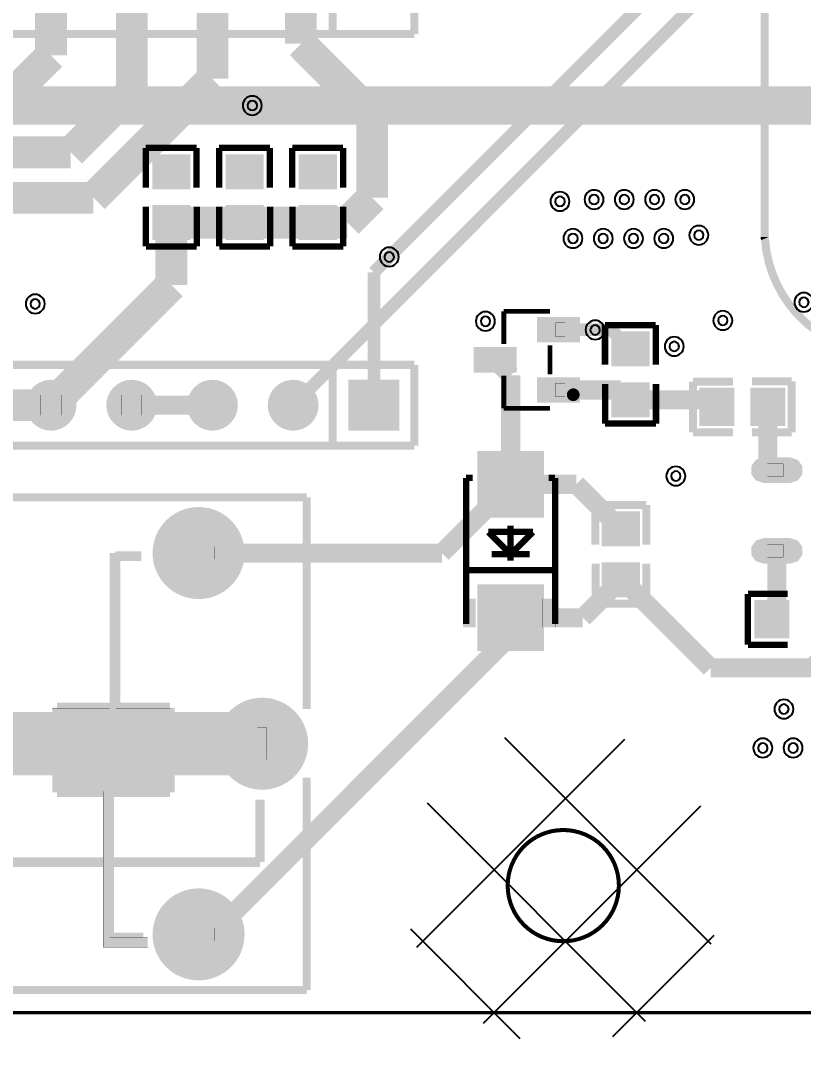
# Model space of a CAD drawing. Header units: millimetres. Extents: x 0 to 135, y -1 to 106.
# Drawn here: x 21.02 to 45.66, y -1 to 31.23 of the extents above; entities that cross this region are included whole.
import ezdxf

# ---------------------------------------------------------------- set-up
doc = ezdxf.new("R2010")
doc.units = ezdxf.units.MM
doc.header["$MEASUREMENT"] = 0
for name, color, linetype, true_color in [('Board-Outline-Layer', 7, 'Continuous', 0xff00ff), ('Bottom-Layer', 7, 'Continuous', 0x0000ff), ('Bottom-Paste-Mask-Layer', 7, 'Continuous', 0x800000), ('Bottom-Solder-Mask-Layer', 7, 'Continuous', 0xaa00ff), ('Document-Layer', 7, 'Continuous', 0x6464ff), ('Hole-Layer', 7, 'Continuous', 0x222222), ('Multi-Layer', 7, 'Continuous', 0xc0c0c0), ('Pin-Soldering-Layer', 7, 'Continuous', 0xcc9999), ('Top-Layer', 7, 'Continuous', 0xff0000), ('Top-Paste-Mask-Layer', 7, 'Continuous', 0x808080), ('Top-Silkscreen-Layer', 7, 'Continuous', 0xffcc00), ('Top-Solder-Mask-Layer', 7, 'Continuous', 0x800080)]:
    doc.layers.add(name, color=color, linetype=linetype, true_color=true_color)

msp = doc.modelspace()

# ---------------------------------------------------------------- hatches: boundary and pattern name
at = {"layer": 'Bottom-Layer'}
for points in [[(21.22858775717549, 19.118214376428682, 1), (22.72858775717549, 19.118214376428682, 1)], [(23.76859283718568, 19.118214376428682, 1), (25.26859283718568, 19.118214376428682, 1)], [(26.30859791719581, 19.118214376428682, 1), (27.80859791719581, 19.118214376428682, 1)], [(28.848602997206, 19.118214376428682, 1), (30.348602997206, 19.118214376428682, 1)], [(32.88860807721619, 19.868214376428625), (32.88860807721619, 18.368214376428682), (31.388608077216247, 18.368214376428682), (31.388608077216247, 19.868214376428625)], [(25.225394970789964, 14.466126492252954, 1), (28.019400558801138, 14.466126492252954, 1)], [(27.225394970789964, 8.466126492252954, 1), (30.019400558801138, 8.466126492252954, 1)], [(25.225394970789964, 2.466126492252954, 1), (28.019400558801138, 2.466126492252954, 1)]]:
    msp.add_hatch(color=256, dxfattribs=at).paths.add_polyline_path(points)
at = {"layer": 'Bottom-Paste-Mask-Layer'}
for points in [[(21.22858775717549, 19.118214376428682, 1), (22.72858775717549, 19.118214376428682, 1)], [(23.76859283718568, 19.118214376428682, 1), (25.26859283718568, 19.118214376428682, 1)], [(26.30859791719581, 19.118214376428682, 1), (27.80859791719581, 19.118214376428682, 1)], [(28.848602997206, 19.118214376428682, 1), (30.348602997206, 19.118214376428682, 1)], [(32.88860807721619, 19.868214376428625), (32.88860807721619, 18.368214376428682), (31.388608077216247, 18.368214376428682), (31.388608077216247, 19.868214376428625)], [(25.225394970789964, 14.466126492252954, 1), (28.019400558801138, 14.466126492252954, 1)], [(27.225394970789964, 8.466126492252954, 1), (30.019400558801138, 8.466126492252954, 1)], [(25.225394970789964, 2.466126492252954, 1), (28.019400558801138, 2.466126492252954, 1)]]:
    msp.add_hatch(color=256, dxfattribs=at).paths.add_polyline_path(points)
at = {"layer": 'Bottom-Solder-Mask-Layer'}
for points in [[(21.177586995173964, 19.118214376428682, 1), (22.779588519177015, 19.118214376428682, 1)], [(23.717592075184154, 19.118214376428682, 1), (25.319593599187204, 19.118214376428682, 1)], [(26.257597155194286, 19.118214376428682, 1), (27.859598679197337, 19.118214376428682, 1)], [(28.797602235204476, 19.118214376428682, 1), (30.399603759207526, 19.118214376428682, 1)], [(32.939608839217726, 19.91921513843016), (32.939608839217726, 18.317213614427146), (31.33760731521471, 18.317213614427146), (31.33760731521471, 19.91921513843016)], [(25.17459486918976, 14.466126492252954, 1), (28.07020066040134, 14.466126492252954, 1)], [(27.17459486918976, 8.466126492252954, 1), (30.07020066040134, 8.466126492252954, 1)], [(25.17459486918976, 2.466126492252954, 1), (28.07020066040134, 2.466126492252954, 1)]]:
    msp.add_hatch(color=256, dxfattribs=at).paths.add_polyline_path(points)
at = {"layer": 'Document-Layer'}
msp.add_hatch(color=256, dxfattribs=at).paths.add_polyline_path([(25.02227076454153, 2.365593091186156), (23.8222707645416, 2.365593091186156), (23.8222707645416, 6.965593091186179), (25.722270764541577, 6.965593091186179), (25.722270764541577, 9.56561849123699), (24.02227076454153, 9.56561849123699), (24.02227076454153, 14.265618491236921), (24.822270764541543, 14.265618491236921), (24.822270764541543, 14.46561849123691), (23.8222707645416, 14.46561849123691), (23.8222707645416, 9.56561849123699), (22.02227076454153, 9.56561849123699), (22.02227076454153, 7.0655930911862015), (22.122270764541554, 6.965593091186179), (23.622270764541554, 6.965593091186179), (23.622270764541554, 2.0655930911861446), (25.02227076454153, 2.0655930911861446)])
at = {"layer": 'Hole-Layer'}
for points in [[(21.47858775717549, 19.118214376428682, 1), (22.47858775717549, 19.118214376428682, 1)], [(24.01859283718568, 19.118214376428682, 1), (25.01859283718568, 19.118214376428682, 1)], [(26.55859791719581, 19.118214376428682, 1), (27.55859791719581, 19.118214376428682, 1)], [(29.098602997206, 19.118214376428682, 1), (30.098602997206, 19.118214376428682, 1)], [(31.638608077216134, 19.118214376428682, 1), (32.63860807721613, 19.118214376428682, 1)], [(25.86044704089408, 14.466126492252954, 1), (27.384450088900174, 14.466126492252954, 1)], [(27.860421640843292, 8.466126492252954, 1), (29.384424688849386, 8.466126492252954, 1)], [(25.86044704089408, 2.466126492252954, 1), (27.384450088900174, 2.466126492252954, 1)]]:
    msp.add_hatch(color=256, dxfattribs=at).paths.add_polyline_path(points)
at = {"layer": 'Multi-Layer'}
for points in [[(21.22858775717549, 19.118214376428682, 1), (22.72858775717549, 19.118214376428682, 1)], [(21.22858775717549, 19.118214376428682, 1), (22.72858775717549, 19.118214376428682, 1)], [(21.22858775717549, 19.118214376428682, 1), (22.72858775717549, 19.118214376428682, 1)], [(23.76859283718568, 19.118214376428682, 1), (25.26859283718568, 19.118214376428682, 1)], [(23.76859283718568, 19.118214376428682, 1), (25.26859283718568, 19.118214376428682, 1)], [(23.76859283718568, 19.118214376428682, 1), (25.26859283718568, 19.118214376428682, 1)], [(26.30859791719581, 19.118214376428682, 1), (27.80859791719581, 19.118214376428682, 1)], [(26.30859791719581, 19.118214376428682, 1), (27.80859791719581, 19.118214376428682, 1)], [(26.30859791719581, 19.118214376428682, 1), (27.80859791719581, 19.118214376428682, 1)], [(28.848602997206, 19.118214376428682, 1), (30.348602997206, 19.118214376428682, 1)], [(28.848602997206, 19.118214376428682, 1), (30.348602997206, 19.118214376428682, 1)], [(28.848602997206, 19.118214376428682, 1), (30.348602997206, 19.118214376428682, 1)], [(32.88860807721619, 19.868214376428625), (32.88860807721619, 18.368214376428682), (31.388608077216247, 18.368214376428682), (31.388608077216247, 19.868214376428625)], [(32.88860807721619, 19.868214376428625), (32.88860807721619, 18.368214376428682), (31.388608077216247, 18.368214376428682), (31.388608077216247, 19.868214376428625)], [(32.88860807721619, 19.868214376428625), (32.88860807721619, 18.368214376428682), (31.388608077216247, 18.368214376428682), (31.388608077216247, 19.868214376428625)], [(25.225394970789964, 14.466126492252954, 1), (28.019400558801138, 14.466126492252954, 1)], [(25.225394970789964, 14.466126492252954, 1), (28.019400558801138, 14.466126492252954, 1)], [(25.225394970789964, 14.466126492252954, 1), (28.019400558801138, 14.466126492252954, 1)], [(27.225394970789964, 8.466126492252954, 1), (30.019400558801138, 8.466126492252954, 1)], [(27.225394970789964, 8.466126492252954, 1), (30.019400558801138, 8.466126492252954, 1)], [(27.225394970789964, 8.466126492252954, 1), (30.019400558801138, 8.466126492252954, 1)], [(25.225394970789964, 2.466126492252954, 1), (28.019400558801138, 2.466126492252954, 1)], [(25.225394970789964, 2.466126492252954, 1), (28.019400558801138, 2.466126492252954, 1)], [(25.225394970789964, 2.466126492252954, 1), (28.019400558801138, 2.466126492252954, 1)]]:
    msp.add_hatch(color=256, dxfattribs=at).paths.add_polyline_path(points)
h = msp.add_hatch(dxfattribs=at)
h.set_pattern_fill('ANSI37', color=256, style=0)
h.set_pattern_definition([(45, (0, 0), (-2.245064030267287, 2.245064030267288), []), (135, (0, 0), (-2.245064030267287, -2.245064030267288), [])])
h.paths.add_polyline_path([(33.100066040132006, 4.00000762001514, 1), (43.100086360172654, 4.00000762001514, 1)])
at = {"layer": 'Pin-Soldering-Layer'}
for points in [[(37.85358140716278, 21.282352044703998), (37.85358140716278, 21.71237490474971), (38.15358140716279, 21.71237490474971), (38.15358140716279, 21.282352044703998)], [(35.753581407162756, 20.33239014478022), (35.753581407162756, 20.762413004825987), (36.05358140716277, 20.762413004825987), (36.05358140716277, 20.33239014478022)], [(37.85358140716278, 19.3824282448565), (37.85358140716278, 19.81245110490221), (38.15358140716279, 19.81245110490221), (38.15358140716279, 19.3824282448565)], [(22.2985775971552, 18.798224536449027), (21.658597917195834, 18.798224536449027), (21.658597917195834, 19.438204216408394), (22.2985775971552, 19.438204216408394)], [(24.83858267716539, 18.798224536449027), (24.198602997205967, 18.798224536449027), (24.198602997205967, 19.438204216408394), (24.83858267716539, 19.438204216408394)], [(27.378587757175524, 18.798224536449027), (26.738608077216156, 18.798224536449027), (26.738608077216156, 19.438204216408394), (27.378587757175524, 19.438204216408394)], [(29.918592837185713, 18.798224536449027), (29.27861315722629, 18.798224536449027), (29.27861315722629, 19.438204216408394), (29.918592837185713, 19.438204216408394)], [(32.458597917195846, 18.798224536449027), (31.81861823723648, 18.798224536449027), (31.81861823723648, 19.438204216408394), (32.458597917195846, 19.438204216408394)], [(44.52074676149351, 17.274333248666437), (45.02074676149357, 17.274333248666437), (45.02074676149357, 16.87433324866646), (44.52074676149351, 16.87433324866646)], [(26.12239776479555, 14.666126492252943), (27.12239776479555, 14.666126492252943), (27.12239776479555, 14.266126492252965), (26.12239776479555, 14.266126492252965)], [(44.52074676149351, 14.734328168656305), (45.02074676149357, 14.734328168656305), (45.02077216154436, 14.334328168656327), (44.52074676149351, 14.334328168656327)], [(28.47238506477015, 7.966126492252954), (28.47238506477015, 8.966126492252954), (28.77241046482095, 8.966126492252954), (28.77241046482095, 7.966126492252954)], [(26.12239776479555, 2.6661264922529995), (27.12239776479555, 2.6661264922529995), (27.12239776479555, 2.2661264922529654), (26.12239776479555, 2.2661264922529654)]]:
    msp.add_hatch(color=256, dxfattribs=at).paths.add_polyline_path(points)
at = {"layer": 'Top-Layer'}
for points in [[(25.21550673101342, 26.962755905511642), (26.315532131064288, 26.962755905511642), (26.315532131064288, 25.962755905511642), (25.21550673101342, 25.962755905511642)], [(27.52066294132584, 26.9627559055117), (28.620688341376706, 26.9627559055117), (28.620688341376706, 25.9627559055117), (27.52066294132584, 25.9627559055117)], [(29.825819151638257, 26.962755905511756), (30.925844551689067, 26.962755905511756), (30.925844551689067, 25.962755905511756), (29.825819151638257, 25.962755905511756)], [(25.21550673101342, 25.362959105918094), (26.315532131064288, 25.362959105918094), (26.315532131064288, 24.36295910591815), (25.21550673101342, 24.36295910591815)], [(27.52066294132584, 25.362959105918037), (28.620688341376706, 25.362959105918037), (28.620688341376706, 24.362959105918094), (27.52066294132584, 24.362959105918094)], [(29.825819151638257, 25.362959105918094), (30.925844551689067, 25.362959105918094), (30.925844551689067, 24.36295910591815), (29.825819151638257, 24.36295910591815)], [(37.32857505715009, 21.147363474726887), (37.32857505715009, 21.847363474726933), (38.578587757175455, 21.847363474726933), (38.578587757175455, 21.147363474726887)], [(39.66761747523498, 21.388242316484536), (40.767642875285844, 21.388242316484536), (40.767642875285844, 20.388242316484593), (39.66761747523498, 20.388242316484593)], [(35.32857505715009, 20.19740157480311), (35.32857505715009, 20.897401574803098), (36.57858775717551, 20.897401574803098), (36.57858775717551, 20.19740157480311)], [(21.22858775717549, 19.118214376428682, 1), (22.72858775717549, 19.118214376428682, 1)], [(23.76859283718568, 19.118214376428682, 1), (25.26859283718568, 19.118214376428682, 1)], [(26.30859791719581, 19.118214376428682, 1), (27.80859791719581, 19.118214376428682, 1)], [(28.848602997206, 19.118214376428682, 1), (30.348602997206, 19.118214376428682, 1)], [(32.88860807721619, 19.868214376428625), (32.88860807721619, 18.368214376428682), (31.388608077216247, 18.368214376428682), (31.388608077216247, 19.868214376428625)], [(37.32857505715009, 19.247439674879274), (37.32857505715009, 19.94743967487932), (38.578587757175455, 19.94743967487932), (38.578587757175455, 19.247439674879274)], [(39.66761747523498, 19.78844551689093), (40.767642875285844, 19.78844551689093), (40.767642875285844, 18.78844551689093), (39.66761747523498, 18.78844551689093)], [(42.43683515367036, 18.517200914401712), (42.43683515367036, 19.61722631445258), (43.43683515367036, 19.61722631445258), (43.43683515367036, 18.517200914401712)], [(44.036631953263964, 18.517200914401712), (44.036631953263964, 19.61722631445258), (45.03663195326391, 19.61722631445258), (45.03663195326391, 18.517200914401712)], [(35.44357124714247, 15.629314198628379), (35.44357124714247, 17.629319278638604), (37.4435763271527, 17.629319278638604), (37.4435763271527, 15.629314198628379)], [(45.245854711709455, 17.42433324866647), (45.45157955001184, 17.357489196697657), (45.57872449241279, 17.182489196697702), (45.57872449241279, 16.966177300635252), (45.45157955001184, 16.79117730063524), (45.245854711709455, 16.724333248666426), (44.39584201168407, 16.724333248666426), (44.19011717338168, 16.79117730063524), (44.06297223098073, 16.966177300635252), (44.06297223098073, 17.182489196697702), (44.19011717338168, 17.357489196697657), (44.39584201168407, 17.42433324866647)], [(25.225394970789964, 14.466126492252954, 1), (28.019400558801138, 14.466126492252954, 1)], [(40.46163830327663, 14.727259334518635), (39.36161290322582, 14.727259334518635), (39.36161290322582, 15.727259334518578), (40.46163830327663, 15.727259334518578)], [(45.245854711709455, 14.884328168656339), (45.45157955001184, 14.817484116687524), (45.57872449241279, 14.642484116687513), (45.57872449241279, 14.426172220625062), (45.45157955001184, 14.251172220625108), (45.245854711709455, 14.184328168656293), (44.39584201168407, 14.184328168656293), (44.19011717338168, 14.251172220625108), (44.06297223098073, 14.426172220625062), (44.06297223098073, 14.642484116687513), (44.19011717338168, 14.817484116687524), (44.39584201168407, 14.884328168656339)], [(40.46163830327657, 13.12746253492503), (39.36161290322576, 13.12746253492503), (39.36161290322576, 14.12746253492503), (40.46163830327657, 14.12746253492503)], [(35.44357124714247, 11.429304038607995), (35.44357124714247, 13.429309118618221), (37.4435763271527, 13.429309118618221), (37.4435763271527, 11.429304038607995)], [(44.163098806197695, 11.832880365760616), (44.163098806197695, 12.932905765811483), (45.16309880619764, 12.932905765811483), (45.16309880619764, 11.832880365760616)], [(27.225394970789964, 8.466126492252954, 1), (30.019400558801138, 8.466126492252954, 1)], [(25.225394970789964, 2.466126492252954, 1), (28.019400558801138, 2.466126492252954, 1)]]:
    msp.add_hatch(color=256, dxfattribs=at).paths.add_polyline_path(points)
at = {"layer": 'Top-Paste-Mask-Layer'}
for points in [[(25.21550673101342, 26.962755905511642), (26.315532131064288, 26.962755905511642), (26.315532131064288, 25.962755905511642), (25.21550673101342, 25.962755905511642)], [(27.52066294132584, 26.9627559055117), (28.620688341376706, 26.9627559055117), (28.620688341376706, 25.9627559055117), (27.52066294132584, 25.9627559055117)], [(29.825819151638257, 26.962755905511756), (30.925844551689067, 26.962755905511756), (30.925844551689067, 25.962755905511756), (29.825819151638257, 25.962755905511756)], [(25.21550673101342, 25.362959105918094), (26.315532131064288, 25.362959105918094), (26.315532131064288, 24.36295910591815), (25.21550673101342, 24.36295910591815)], [(27.52066294132584, 25.362959105918037), (28.620688341376706, 25.362959105918037), (28.620688341376706, 24.362959105918094), (27.52066294132584, 24.362959105918094)], [(29.825819151638257, 25.362959105918094), (30.925844551689067, 25.362959105918094), (30.925844551689067, 24.36295910591815), (29.825819151638257, 24.36295910591815)], [(37.32857505715009, 21.147363474726887), (37.32857505715009, 21.847363474726933), (38.578587757175455, 21.847363474726933), (38.578587757175455, 21.147363474726887)], [(39.66761747523498, 21.388242316484536), (40.767642875285844, 21.388242316484536), (40.767642875285844, 20.388242316484593), (39.66761747523498, 20.388242316484593)], [(35.32857505715009, 20.19740157480311), (35.32857505715009, 20.897401574803098), (36.57858775717551, 20.897401574803098), (36.57858775717551, 20.19740157480311)], [(21.22858775717549, 19.118214376428682, 1), (22.72858775717549, 19.118214376428682, 1)], [(23.76859283718568, 19.118214376428682, 1), (25.26859283718568, 19.118214376428682, 1)], [(26.30859791719581, 19.118214376428682, 1), (27.80859791719581, 19.118214376428682, 1)], [(28.848602997206, 19.118214376428682, 1), (30.348602997206, 19.118214376428682, 1)], [(32.88860807721619, 19.868214376428625), (32.88860807721619, 18.368214376428682), (31.388608077216247, 18.368214376428682), (31.388608077216247, 19.868214376428625)], [(37.32857505715009, 19.247439674879274), (37.32857505715009, 19.94743967487932), (38.578587757175455, 19.94743967487932), (38.578587757175455, 19.247439674879274)], [(39.66761747523498, 19.78844551689093), (40.767642875285844, 19.78844551689093), (40.767642875285844, 18.78844551689093), (39.66761747523498, 18.78844551689093)], [(42.43683515367036, 18.517200914401712), (42.43683515367036, 19.61722631445258), (43.43683515367036, 19.61722631445258), (43.43683515367036, 18.517200914401712)], [(44.036631953263964, 18.517200914401712), (44.036631953263964, 19.61722631445258), (45.03663195326391, 19.61722631445258), (45.03663195326391, 18.517200914401712)], [(35.44357124714247, 15.629314198628379), (35.44357124714247, 17.629319278638604), (37.4435763271527, 17.629319278638604), (37.4435763271527, 15.629314198628379)], [(45.245854711709455, 17.42433324866647), (45.45157955001184, 17.357489196697657), (45.57872449241279, 17.182489196697702), (45.57872449241279, 16.966177300635252), (45.45157955001184, 16.79117730063524), (45.245854711709455, 16.724333248666426), (44.39584201168407, 16.724333248666426), (44.19011717338168, 16.79117730063524), (44.06297223098073, 16.966177300635252), (44.06297223098073, 17.182489196697702), (44.19011717338168, 17.357489196697657), (44.39584201168407, 17.42433324866647)], [(25.225394970789964, 14.466126492252954, 1), (28.019400558801138, 14.466126492252954, 1)], [(40.46163830327663, 14.727259334518635), (39.36161290322582, 14.727259334518635), (39.36161290322582, 15.727259334518578), (40.46163830327663, 15.727259334518578)], [(45.245854711709455, 14.884328168656339), (45.45157955001184, 14.817484116687524), (45.57872449241279, 14.642484116687513), (45.57872449241279, 14.426172220625062), (45.45157955001184, 14.251172220625108), (45.245854711709455, 14.184328168656293), (44.39584201168407, 14.184328168656293), (44.19011717338168, 14.251172220625108), (44.06297223098073, 14.426172220625062), (44.06297223098073, 14.642484116687513), (44.19011717338168, 14.817484116687524), (44.39584201168407, 14.884328168656339)], [(40.46163830327657, 13.12746253492503), (39.36161290322576, 13.12746253492503), (39.36161290322576, 14.12746253492503), (40.46163830327657, 14.12746253492503)], [(35.44357124714247, 11.429304038607995), (35.44357124714247, 13.429309118618221), (37.4435763271527, 13.429309118618221), (37.4435763271527, 11.429304038607995)], [(44.163098806197695, 11.832880365760616), (44.163098806197695, 12.932905765811483), (45.16309880619764, 12.932905765811483), (45.16309880619764, 11.832880365760616)], [(27.225394970789964, 8.466126492252954, 1), (30.019400558801138, 8.466126492252954, 1)], [(25.225394970789964, 2.466126492252954, 1), (28.019400558801138, 2.466126492252954, 1)]]:
    msp.add_hatch(color=256, dxfattribs=at).paths.add_polyline_path(points)
at = {"layer": 'Top-Silkscreen-Layer'}
for points in [[(35.3435242570485, 12.129264668529345), (35.3435242570485, 13.029267208534407), (34.94352425704852, 13.029267208534407), (34.94352425704852, 12.129264668529345)], [(37.843529337058726, 12.129264668529345), (37.843529337058726, 13.029267208534407), (37.44352933705869, 13.029267208534407), (37.44352933705869, 12.129264668529345)]]:
    msp.add_hatch(color=256, dxfattribs=at).paths.add_polyline_path(points)
at = {"layer": 'Top-Solder-Mask-Layer'}
for points in [[(25.16450596901194, 27.013756667513178), (26.366532893065767, 27.013756667513178), (26.366532893065767, 25.911755143510106), (25.16450596901194, 25.911755143510106)], [(27.46966217932436, 27.013756667513235), (28.671689103378185, 27.013756667513235), (28.671689103378185, 25.911755143510163), (27.46966217932436, 25.911755143510163)], [(29.774818389636778, 27.01375666751329), (30.976845313690603, 27.01375666751329), (30.976845313690603, 25.91175514351022), (29.774818389636778, 25.91175514351022)], [(25.16450596901194, 25.41395986791963), (26.366532893065767, 25.41395986791963), (26.366532893065767, 24.311958343916558), (25.16450596901194, 24.311958343916558)], [(27.46966217932436, 25.413959867919573), (28.671689103378185, 25.413959867919573), (28.671689103378185, 24.3119583439165), (27.46966217932436, 24.3119583439165)], [(29.774818389636778, 25.41395986791963), (30.976845313690603, 25.41395986791963), (30.976845313690603, 24.311958343916558), (29.774818389636778, 24.311958343916558)], [(37.2775742951485, 21.09636271272541), (37.2775742951485, 21.898364236728412), (38.62958851917699, 21.898364236728412), (38.62958851917699, 21.09636271272541)], [(39.6166167132335, 21.43924307848613), (40.81864363728732, 21.43924307848613), (40.81864363728732, 20.337241554483057), (39.6166167132335, 20.337241554483057)], [(35.277574295148554, 20.146400812801573), (35.277574295148554, 20.948402336804634), (36.62958851917705, 20.948402336804634), (36.62958851917705, 20.146400812801573)], [(37.2775742951485, 19.196438912877795), (37.2775742951485, 19.9984404368808), (38.62958851917699, 19.9984404368808), (38.62958851917699, 19.196438912877795)], [(21.177586995173964, 19.118214376428682, 1), (22.779588519177015, 19.118214376428682, 1)], [(23.717592075184154, 19.118214376428682, 1), (25.319593599187204, 19.118214376428682, 1)], [(26.257597155194286, 19.118214376428682, 1), (27.859598679197337, 19.118214376428682, 1)], [(28.797602235204476, 19.118214376428682, 1), (30.399603759207526, 19.118214376428682, 1)], [(32.939608839217726, 19.91921513843016), (32.939608839217726, 18.317213614427146), (31.33760731521471, 18.317213614427146), (31.33760731521471, 19.91921513843016)], [(39.6166167132335, 19.839446278892467), (40.81864363728732, 19.839446278892467), (40.81864363728732, 18.737444754889395), (39.6166167132335, 18.737444754889395)], [(42.38583439166882, 18.466200152400233), (42.38583439166882, 19.66822707645406), (43.487835915671894, 19.66822707645406), (43.487835915671894, 18.466200152400233)], [(43.98563119126243, 18.466200152400233), (43.98563119126243, 19.66822707645406), (45.0876327152655, 19.66822707645406), (45.0876327152655, 18.466200152400233)], [(35.39257048514099, 15.5783134366269), (35.39257048514099, 17.680320040640083), (37.49457708915418, 17.680320040640083), (37.49457708915418, 15.5783134366269)], [(45.245854711709455, 17.47533401066795), (45.48155704577198, 17.398749679882997), (45.627229099450346, 17.198249298882217), (45.627229099450346, 16.95041719845068), (45.48155704577198, 16.7499168174499), (45.245854711709455, 16.673332486664947), (44.39584201168407, 16.673332486664947), (44.160139677621544, 16.7499168174499), (44.014467623943176, 16.95041719845068), (44.014467623943176, 17.198249298882217), (44.160139677621544, 17.398749679882997), (44.39584201168407, 17.47533401066795)], [(25.17459486918976, 14.466126492252954, 1), (28.07020066040134, 14.466126492252954, 1)], [(40.512639065278165, 14.676258572517042), (39.31061214122434, 14.676258572517042), (39.31061214122434, 15.778260096520114), (40.512639065278165, 15.778260096520114)], [(45.245854711709455, 14.935328930657818), (45.48155704577198, 14.858744599872864), (45.627229099450346, 14.658244218872085), (45.627229099450346, 14.410412118440547), (45.48155704577198, 14.209911737439768), (45.245854711709455, 14.133327406654814), (44.39584201168407, 14.133327406654814), (44.160139677621544, 14.209911737439768), (44.014467623943176, 14.410412118440547), (44.014467623943176, 14.658244218872085), (44.160139677621544, 14.858744599872864), (44.39584201168407, 14.935328930657818)], [(40.51263906527811, 13.076461772923494), (39.31061214122428, 13.076461772923494), (39.31061214122428, 14.178463296926566), (40.51263906527811, 14.178463296926566)], [(35.39257048514099, 11.378303276606516), (35.39257048514099, 13.4803098806197), (37.49457708915418, 13.4803098806197), (37.49457708915418, 11.378303276606516)], [(44.1120980441961, 11.781879603759137), (44.1120980441961, 12.983906527812962), (45.214099568199174, 12.983906527812962), (45.214099568199174, 11.781879603759137)], [(27.17459486918976, 8.466126492252954, 1), (30.07020066040134, 8.466126492252954, 1)], [(25.17459486918976, 2.466126492252954, 1), (28.07020066040134, 2.466126492252954, 1)]]:
    msp.add_hatch(color=256, dxfattribs=at).paths.add_polyline_path(points)

# ---------------------------------------------------------------- linework, layer by layer
at = {"layer": 'Board-Outline-Layer', "const_width": 0.1}
msp.add_lwpolyline([(0, -1.1368683772161603e-13), (0, 99.90020066040125), (134.00026924053844, 99.90020066040125), (134.00026924053844, -1.1368683772161603e-13)], close=True, dxfattribs=at)
at = {"layer": 'Board-Outline-Layer', "const_width": 0.12700025400050802}
msp.add_lwpolyline([(36.350073660147245, 4.00000762001514, 1), (39.850078740157414, 4.00000762001514, 1)], format="xyb", close=True, dxfattribs=at)
at = {"layer": 'Bottom-Layer'}
for points, const_width in [([(21.97858775717549, 30.12351028702051), (21.97858775717549, 32.07324104648205)], 1.00000254000508), ([(24.51859283718568, 28.99146050292103), (24.51859283718568, 32.07324104648205)], 1.00000254000508), ([(27.05859791719581, 29.38943357886717), (27.05859791719581, 32.07324104648205)], 1.00000254000508), ([(20.35743205486409, 28.50235458470911), (21.97858775717549, 30.12351028702051)], 1.00000254000508), ([(23.315476250952486, 25.646311912623787), (27.05859791719581, 29.38943357886717)], 1.00000254000508), ([(22.601465582931155, 27.07433324866645), (24.51859283718568, 28.99146050292103)], 1.00000254000508), ([(58.76100584201163, 28.54831343662687), (28.313550927101858, 28.54831343662687)], 1.2000025400050804), ([(17.705392430784855, 27.07433324866645), (22.601465582931155, 27.07433324866645)], 1.00000254000508), ([(18.31740157480317, 25.646311912623787), (23.315476250952486, 25.646311912623787)], 1.00000254000508), ([(32.62311658623315, 23.78478536957067), (32.13860807721613, 23.30027686055365)], 0.4), ([(32.13860807721613, 23.30027686055365), (32.13860807721613, 19.118214376428682)], 0.4), ([(19.438582677165357, 19.118214376428682), (21.97858775717549, 19.118214376428682)], 1.00000254000508)]:
    msp.add_lwpolyline(points, dxfattribs=dict(at, const_width=const_width))
at = {"layer": 'Document-Layer', "const_width": 0.2}
msp.add_lwpolyline([(38.313500127000225, 19.447325374650745, 1), (38.513652527305055, 19.447325374650745, 1)], format="xyb", close=True, dxfattribs=at)
msp.add_lwpolyline([(38.313500127000225, 19.447325374650745, 1), (38.513652527305055, 19.447325374650745, 1)], format="xyb", close=True, dxfattribs=at)
at = {"layer": 'Document-Layer', "const_width": 0.005080010160020321}
msp.add_lwpolyline([(25.02227076454153, 2.365593091186156), (23.8222707645416, 2.365593091186156), (23.8222707645416, 6.965593091186179), (25.722270764541577, 6.965593091186179), (25.722270764541577, 9.56561849123699), (24.02227076454153, 9.56561849123699), (24.02227076454153, 14.265618491236921), (24.822270764541543, 14.265618491236921), (24.822270764541543, 14.46561849123691), (23.8222707645416, 14.46561849123691), (23.8222707645416, 9.56561849123699), (22.02227076454153, 9.56561849123699), (22.02227076454153, 7.0655930911862015), (22.122270764541554, 6.965593091186179), (23.622270764541554, 6.965593091186179), (23.622270764541554, 2.0655930911861446), (25.02227076454153, 2.0655930911861446)], close=True, dxfattribs=at)
at = {"layer": 'Hole-Layer'}
for points in [[(28.16355092710188, 28.548313436647618, 1), (28.463550927101835, 28.54831343661982), (28.463550927101835, 28.548313436606122, 1), (28.16355092710188, 28.54831343663392)], [(37.84596393192788, 25.53212852427771, 1), (38.14596393192784, 25.532128524249913), (38.14596393192784, 25.532128524236214, 1), (37.84596393192788, 25.53212852426401)], [(38.91776479552959, 25.589748539517814, 1), (39.21776479552955, 25.589748539490017), (39.21776479552955, 25.589748539476318, 1), (38.91776479552959, 25.589748539504114)], [(39.86978155956314, 25.589748539517814, 1), (40.16978155956309, 25.589748539490017), (40.16978155956309, 25.589748539476318, 1), (39.86978155956314, 25.589748539504114)], [(40.82179578359154, 25.589748539517814, 1), (41.121795783591494, 25.589748539490017), (41.121795783591494, 25.589748539476318, 1), (40.82179578359154, 25.589748539504114)], [(41.77380746761497, 25.589748539517814, 1), (42.07380746761493, 25.589748539490017), (42.07380746761493, 25.589748539476318, 1), (41.77380746761497, 25.589748539504114)], [(38.2547548895098, 24.365727711476097, 1), (38.554754889509695, 24.3657277114483), (38.554754889509695, 24.3657277114346, 1), (38.2547548895098, 24.365727711462398)], [(39.206771653543285, 24.365727711476097, 1), (39.50677165354324, 24.3657277114483), (39.50677165354324, 24.3657277114346, 1), (39.206771653543285, 24.365727711462398)], [(40.1587858775718, 24.365727711476097, 1), (40.4587858775717, 24.3657277114483), (40.4587858775717, 24.3657277114346, 1), (40.1587858775718, 24.365727711462398)], [(41.11079756159512, 24.365727711476097, 1), (41.410797561595075, 24.3657277114483), (41.410797561595075, 24.3657277114346, 1), (41.11079756159512, 24.365727711462398)], [(42.21581407162813, 24.467731775484253, 1), (42.51581407162803, 24.467731775456457), (42.51581407162803, 24.467731775442758, 1), (42.21581407162813, 24.467731775470554)], [(32.473116586233175, 23.784785369591418, 1), (32.77311658623313, 23.78478536956368), (32.77311658623313, 23.78478536954998, 1), (32.473116586233175, 23.78478536957772)], [(21.331351282702542, 22.306019812060356, 1), (21.631351282702497, 22.30601981203256), (21.631351282702497, 22.30601981201886, 1), (21.331351282702542, 22.306019812046657)], [(45.52271272542549, 22.357020574061835, 1), (45.82271272542545, 22.35702057403404), (45.82271272542545, 22.35702057402034, 1), (45.52271272542549, 22.357020574048136)], [(42.97197612395229, 21.785110490241664, 1), (43.27197612395224, 21.785110490213867), (43.27197612395224, 21.785110490200168, 1), (42.97197612395229, 21.785110490227964)], [(35.500157480314954, 21.75854965712, 1), (35.80015748031491, 21.758549657092203), (35.80015748031491, 21.758549657078504, 1), (35.500157480314954, 21.7585496571063)], [(38.95067818135635, 21.487421894864497, 1), (39.25067818135631, 21.487421894836757), (39.25067818135631, 21.487421894823058, 1), (38.95067818135635, 21.487421894850854)], [(41.4419532639065, 20.96909829821726, 1), (41.74195326390645, 20.96909829818952), (41.74195326390645, 20.969098298175822, 1), (41.4419532639065, 20.96909829820362)], [(41.49295402590809, 16.889037338095363, 1), (41.79295402590799, 16.889037338067567), (41.79295402590799, 16.889037338053868, 1), (41.49295402590809, 16.889037338081664)], [(44.89370332740668, 9.555829311679304, 1), (45.19370332740664, 9.555829311651507), (45.19370332740664, 9.555829311637808, 1), (44.89370332740668, 9.555829311665605)], [(44.23069342138689, 8.331811023642729, 1), (44.53069342138684, 8.33181102361499), (44.53069342138684, 8.33181102360129, 1), (44.23069342138689, 8.331811023629086)], [(45.182707645415235, 8.331811023642729, 1), (45.48270764541519, 8.33181102361499), (45.48270764541519, 8.33181102360129, 1), (45.182707645415235, 8.331811023629086)]]:
    msp.add_lwpolyline(points, format="xyb", dxfattribs=at)
at = {"layer": 'Multi-Layer'}
for points in [[(28.013550927101846, 28.54831343662687, 1), (28.61355092710187, 28.54831343662687, 1)], [(37.69596393192785, 25.53212852425696, 1), (38.29596393192787, 25.53212852425696, 1)], [(38.76776479552956, 25.589748539497066, 1), (39.36776479552958, 25.589748539497066, 1)], [(39.7197815595631, 25.589748539497066, 1), (40.319781559563125, 25.589748539497066, 1)], [(40.671795783591506, 25.589748539497066, 1), (41.27179578359153, 25.589748539497066, 1)], [(41.62380746761494, 25.589748539497066, 1), (42.22380746761496, 25.589748539497066, 1)], [(38.10475488950976, 24.36572771145535, 1), (38.70475488950973, 24.36572771145535, 1)], [(39.05677165354331, 24.36572771145535, 1), (39.656771653543274, 24.36572771145535, 1)], [(40.00878587757177, 24.36572771145535, 1), (40.608785877571734, 24.36572771145535, 1)], [(40.960797561595086, 24.36572771145535, 1), (41.56079756159511, 24.36572771145535, 1)], [(42.0658140716281, 24.467731775463506, 1), (42.66581407162806, 24.467731775463506, 1)], [(32.3231165862332, 23.78478536957067, 1), (32.923116586233164, 23.78478536957067, 1)], [(21.181351282702508, 22.306019812039608, 1), (21.78135128270253, 22.306019812039608, 1)], [(45.37271272542546, 22.357020574041087, 1), (45.97271272542548, 22.357020574041087, 1)], [(35.35015748031492, 21.758549657099252, 1), (35.95015748031494, 21.758549657099252, 1)], [(42.821976123952254, 21.785110490220916, 1), (43.42197612395228, 21.785110490220916, 1)], [(38.80067818135632, 21.487421894843806, 1), (39.40067818135634, 21.487421894843806, 1)], [(41.291953263906464, 20.96909829819657, 1), (41.89195326390649, 20.96909829819657, 1)], [(41.34295402590806, 16.889037338074615, 1), (41.94295402590802, 16.889037338074615, 1)], [(44.74370332740665, 9.555829311658556, 1), (45.34370332740667, 9.555829311658556, 1)], [(44.080693421386854, 8.331811023622038, 1), (44.68069342138688, 8.331811023622038, 1)], [(45.0327076454152, 8.331811023622038, 1), (45.63270764541522, 8.331811023622038, 1)]]:
    msp.add_lwpolyline(points, format="xyb", close=True, dxfattribs=at)
at = {"layer": 'Pin-Soldering-Layer', "const_width": 0.005080010160020321}
for points in [[(37.85358140716278, 21.282352044703998), (37.85358140716278, 21.71237490474971), (38.15358140716279, 21.71237490474971), (38.15358140716279, 21.282352044703998)], [(35.753581407162756, 20.33239014478022), (35.753581407162756, 20.762413004825987), (36.05358140716277, 20.762413004825987), (36.05358140716277, 20.33239014478022)], [(37.85358140716278, 19.3824282448565), (37.85358140716278, 19.81245110490221), (38.15358140716279, 19.81245110490221), (38.15358140716279, 19.3824282448565)], [(22.2985775971552, 18.798224536449027), (21.658597917195834, 18.798224536449027), (21.658597917195834, 19.438204216408394), (22.2985775971552, 19.438204216408394)], [(24.83858267716539, 18.798224536449027), (24.198602997205967, 18.798224536449027), (24.198602997205967, 19.438204216408394), (24.83858267716539, 19.438204216408394)], [(27.378587757175524, 18.798224536449027), (26.738608077216156, 18.798224536449027), (26.738608077216156, 19.438204216408394), (27.378587757175524, 19.438204216408394)], [(29.918592837185713, 18.798224536449027), (29.27861315722629, 18.798224536449027), (29.27861315722629, 19.438204216408394), (29.918592837185713, 19.438204216408394)], [(32.458597917195846, 18.798224536449027), (31.81861823723648, 18.798224536449027), (31.81861823723648, 19.438204216408394), (32.458597917195846, 19.438204216408394)], [(44.52074676149351, 17.274333248666437), (45.02074676149357, 17.274333248666437), (45.02074676149357, 16.87433324866646), (44.52074676149351, 16.87433324866646)], [(26.12239776479555, 14.666126492252943), (27.12239776479555, 14.666126492252943), (27.12239776479555, 14.266126492252965), (26.12239776479555, 14.266126492252965)], [(44.52074676149351, 14.734328168656305), (45.02074676149357, 14.734328168656305), (45.02077216154436, 14.334328168656327), (44.52074676149351, 14.334328168656327)], [(28.47238506477015, 7.966126492252954), (28.47238506477015, 8.966126492252954), (28.77241046482095, 8.966126492252954), (28.77241046482095, 7.966126492252954)], [(26.12239776479555, 2.6661264922529995), (27.12239776479555, 2.6661264922529995), (27.12239776479555, 2.2661264922529654), (26.12239776479555, 2.2661264922529654)]]:
    msp.add_lwpolyline(points, close=True, dxfattribs=at)
at = {"layer": 'Top-Layer'}
for points, const_width in [([(49.37364490728976, 40.53531369062733), (32.62311658623315, 23.78478536957067)], 0.4), ([(29.598602997206, 19.118214376428682), (50.250690881381786, 39.77030226060447)], 0.4), ([(29.84357378714759, 31.82827025654052), (29.84357378714759, 30.49138430276861)], 1.00000254000508), ([(29.84357378714759, 30.49138430276861), (32.0876073152146, 28.247350774701545)], 1.00000254000508), ([(16.63437642875283, 28.54831343662687), (28.313550927101858, 28.54831343662687)], 1.2000025400050804), ([(32.0876073152146, 28.247350774701545), (32.0876073152146, 25.646311912623787)], 1.00000254000508), ([(32.0876073152146, 25.646311912623787), (31.30425450850902, 24.86295910591815)], 1.00000254000508), ([(25.765519431038854, 24.86295910591815), (25.765519431038854, 22.905146050292103)], 1.00000254000508), ([(28.070675641351272, 24.86295910591815), (25.765519431038854, 24.86295910591815)], 1.00000254000508), ([(30.37583185166369, 24.86295910591815), (28.070675641351272, 24.86295910591815)], 1.00000254000508), ([(31.30425450850902, 24.86295910591815), (30.37583185166369, 24.86295910591815)], 1.00000254000508), ([(25.765519431038854, 22.905146050292103), (21.97858775717549, 19.118214376428682)], 1.00000254000508), ([(37.9535814071628, 21.49736347472691), (39.60850901701809, 21.49736347472691)], 0.4), ([(39.60850901701809, 21.49736347472691), (40.21763017526041, 20.888242316484593)], 0.4), ([(36.44357378714761, 20.05740919481832), (35.9535814071628, 20.547401574803075)], 0.6000000000000001), ([(36.44357378714761, 16.629316738633406), (36.44357378714761, 20.05740919481832)], 0.6000000000000001), ([(37.9535814071628, 19.597439674879297), (39.908636017272045, 19.597439674879297)], 0.6000000000000001), ([(39.908636017272045, 19.597439674879297), (40.21763017526041, 19.288445516890988)], 0.6000000000000001), ([(24.51859283718568, 19.118214376428682), (27.05859791719581, 19.118214376428682)], 0.6000000000000001), ([(40.21763017526041, 19.288445516890988), (42.71560325120652, 19.288445516890988)], 0.6000000000000001), ([(42.71560325120652, 19.288445516890988), (42.9368351536703, 19.067213614427146)], 0.6000000000000001), ([(44.53663195326391, 19.067213614427146), (44.53663195326391, 17.358549657099275)], 0.6000000000000001), ([(44.53663195326391, 17.358549657099275), (44.82084836169673, 17.07433324866645)], 0.6000000000000001), ([(34.28038354076705, 14.466126492252897), (36.44357378714761, 16.629316738633406)], 0.6000000000000001), ([(38.509568199136424, 16.629316738633406), (36.44357378714761, 16.629316738633406)], 0.6000000000000001), ([(39.911625603251196, 15.227259334518578), (38.509568199136424, 16.629316738633406)], 0.6000000000000001), ([(44.82084836169673, 14.534328168656316), (44.82084836169673, 12.540642621285201)], 0.6000000000000001), ([(26.62239776479555, 14.466126492252897), (34.28038354076705, 14.466126492252897)], 0.6000000000000001), ([(38.713469646939245, 12.429306578613136), (39.911625603251196, 13.62746253492503)], 0.6000000000000001), ([(39.96163830327663, 13.62746253492503), (39.911625603251196, 13.62746253492503)], 0.6000000000000001), ([(42.736230632461286, 10.852870205740373), (39.96163830327663, 13.62746253492503)], 0.6000000000000001), ([(36.44357378714761, 12.429306578613136), (38.713469646939245, 12.429306578613136)], 0.6000000000000001), ([(36.44357378714761, 11.861206502412983), (36.44357378714761, 12.429306578613136)], 0.6000000000000001), ([(44.82084836169673, 12.540642621285201), (44.66309880619758, 12.38289306578605)], 0.6000000000000001), ([(27.048493776987527, 2.466126492252954), (36.44357378714761, 11.861206502412983)], 0.6000000000000001), ([(46.262895605791186, 11.193812547625043), (45.92195326390657, 10.852870205740373)], 0.6000000000000001), ([(45.92195326390657, 10.852870205740373), (42.736230632461286, 10.852870205740373)], 0.6000000000000001), ([(28.622397764795494, 8.466126492252954), (15.14722631445261, 8.466126492252954)], 2.00000508001016), ([(26.62239776479555, 2.466126492252954), (27.048493776987527, 2.466126492252954)], 0.6000000000000001)]:
    msp.add_lwpolyline(points, dxfattribs=dict(at, const_width=const_width))
at = {"layer": 'Top-Silkscreen-Layer', "const_width": 0.25400050800101603}
msp.add_lwpolyline([(101.69246888493785, 24.617348234696465, -0.414), (97.79870459740926, 20.723583947167867), (48.097980695961326, 20.723583947167867, -0.102), (48.047698755397505, 20.73392684785364), (48.047698755397505, 20.733929387858723, -0.374), (44.4460121920244, 24.361435102870132), (44.44600965201926, 24.361435102870132, -0.092), (44.43759207518417, 24.406972313944607), (44.43759207518417, 95.08473710947413, -0.414), (48.33135636271277, 98.97850139700273, -0.02), (48.35198120396234, 98.97850139700273), (98.08528067056136, 98.97850139700273, -0.125), (98.1462560325121, 98.96295910591812, -0.369), (101.68377698755393, 95.3447574295148), (101.68377952755907, 95.3447574295148, -0.093), (101.6924688849378, 95.29851409702815), (101.6924688849378, 24.617348234696465)], format="xyb", dxfattribs=at)
at = {"layer": 'Top-Silkscreen-Layer'}
for points, const_width in [([(30.845085090170187, 30.803238506476987), (30.845085090170187, 33.34324358648712)], 0.25400050800101603), ([(30.845085090170187, 30.803238506476987), (30.845085090170187, 33.34324358648712)], 0.25400050800101603), ([(33.40858521717047, 33.34324358648712), (33.40858521717047, 30.803238506476987)], 0.25400050800101603), ([(33.40858521717047, 33.34324358648712), (33.40858521717047, 30.803238506476987)], 0.25400050800101603), ([(33.40858521717047, 30.803238506476987), (13.088595377190757, 30.803238506476987)], 0.25400050800101603), ([(33.40858521717047, 30.803238506476987), (13.088595377190757, 30.803238506476987)], 0.25400050800101603), ([(24.96038862077728, 27.21350520701037), (26.560439420878822, 27.21350520701037)], 0.2), ([(24.96038862077728, 25.963543307086525), (24.96038862077728, 27.21350520701037)], 0.2), ([(24.96038862077728, 27.21350520701037), (26.560439420878822, 27.21350520701037)], 0.2), ([(24.96038862077728, 25.963543307086525), (24.96038862077728, 27.21350520701037)], 0.2), ([(26.560439420878822, 25.963543307086525), (26.560439420878822, 27.21350520701037)], 0.2), ([(26.560439420878822, 25.963543307086525), (26.560439420878822, 27.21350520701037)], 0.2), ([(27.26554483108964, 27.21350520701037), (28.86559563119124, 27.21350520701037)], 0.2), ([(27.26554483108964, 25.963543307086525), (27.26554483108964, 27.21350520701037)], 0.2), ([(27.26554483108964, 27.21350520701037), (28.86559563119124, 27.21350520701037)], 0.2), ([(27.26554483108964, 25.963543307086525), (27.26554483108964, 27.21350520701037)], 0.2), ([(28.86559563119124, 25.963543307086525), (28.86559563119124, 27.21350520701037)], 0.2), ([(28.86559563119124, 25.963543307086525), (28.86559563119124, 27.21350520701037)], 0.2), ([(29.57070104140206, 27.21350520701037), (31.17075184150366, 27.21350520701037)], 0.2), ([(29.57070104140206, 25.963543307086525), (29.57070104140206, 27.21350520701037)], 0.2), ([(29.57070104140206, 27.21350520701037), (31.17075184150366, 27.21350520701037)], 0.2), ([(29.57070104140206, 25.963543307086525), (29.57070104140206, 27.21350520701037)], 0.2), ([(31.17075184150366, 25.963543307086525), (31.17075184150366, 27.21350520701037)], 0.2), ([(31.17075184150366, 25.963543307086525), (31.17075184150366, 27.21350520701037)], 0.2), ([(24.965494030988054, 24.11292100584194), (24.965494030988054, 25.362959105918094)], 0.2), ([(24.965494030988054, 24.11292100584194), (24.965494030988054, 25.362959105918094)], 0.2), ([(26.565544831089653, 24.11292100584194), (26.565544831089653, 25.362959105918094)], 0.2), ([(26.565544831089653, 24.11292100584194), (26.565544831089653, 25.362959105918094)], 0.2), ([(27.270650241300473, 24.11292100584194), (27.270650241300473, 25.362959105918094)], 0.2), ([(27.270650241300473, 24.11292100584194), (27.270650241300473, 25.362959105918094)], 0.2), ([(28.87070104140207, 24.11292100584194), (28.87070104140207, 25.362959105918094)], 0.2), ([(28.87070104140207, 24.11292100584194), (28.87070104140207, 25.362959105918094)], 0.2), ([(29.57580645161289, 24.11292100584194), (29.57580645161289, 25.362959105918094)], 0.2), ([(29.57580645161289, 24.11292100584194), (29.57580645161289, 25.362959105918094)], 0.2), ([(31.175857251714433, 24.11292100584194), (31.175857251714433, 25.362959105918094)], 0.2), ([(31.175857251714433, 24.11292100584194), (31.175857251714433, 25.362959105918094)], 0.2), ([(24.965494030988054, 24.11292100584194), (26.565544831089653, 24.11292100584194)], 0.2), ([(24.965494030988054, 24.11292100584194), (26.565544831089653, 24.11292100584194)], 0.2), ([(27.270650241300473, 24.11292100584194), (28.87070104140207, 24.11292100584194)], 0.2), ([(27.270650241300473, 24.11292100584194), (28.87070104140207, 24.11292100584194)], 0.2), ([(29.57580645161289, 24.11292100584194), (31.175857251714433, 24.11292100584194)], 0.2), ([(29.57580645161289, 24.11292100584194), (31.175857251714433, 24.11292100584194)], 0.2), ([(37.67979425958845, 22.073614427228847), (36.2273685547371, 22.073614427228847)], 0.15240030480060962), ([(36.2273685547371, 22.073614427228847), (36.2273685547371, 21.041991363982675)], 0.15240030480060962), ([(37.67979425958845, 22.073614427228847), (36.2273685547371, 22.073614427228847)], 0.15240030480060962), ([(36.2273685547371, 22.073614427228847), (36.2273685547371, 21.041991363982675)], 0.15240030480060962), ([(39.41249936499884, 20.38902971805942), (39.41249936499884, 21.63899161798321)], 0.2), ([(39.41249936499884, 21.63899161798321), (41.01255016510038, 21.63899161798321)], 0.2), ([(39.41249936499884, 20.38902971805942), (39.41249936499884, 21.63899161798321)], 0.2), ([(39.41249936499884, 21.63899161798321), (41.01255016510038, 21.63899161798321)], 0.2), ([(41.01255016510038, 20.38902971805942), (41.01255016510038, 21.63899161798321)], 0.2), ([(41.01255016510038, 20.38902971805942), (41.01255016510038, 21.63899161798321)], 0.2), ([(37.67979425958845, 21.0027990855981), (37.67979425958845, 20.09200406400811)], 0.15240030480060962), ([(37.67979425958845, 21.0027990855981), (37.67979425958845, 20.09200406400811)], 0.15240030480060962), ([(13.088595377190757, 20.388216916433805), (33.40858521717047, 20.388216916433805)], 0.25400050800101603), ([(13.088595377190757, 20.388216916433805), (33.40858521717047, 20.388216916433805)], 0.25400050800101603), ([(30.845085090170187, 17.848211836423616), (30.845085090170187, 20.388216916433805)], 0.25400050800101603), ([(30.845085090170187, 17.848211836423616), (30.845085090170187, 20.388216916433805)], 0.25400050800101603), ([(33.40858521717047, 20.388216916433805), (33.40858521717047, 17.848211836423616)], 0.25400050800101603), ([(33.40858521717047, 20.388216916433805), (33.40858521717047, 17.848211836423616)], 0.25400050800101603), ([(36.2273685547371, 19.02118872237736), (36.2273685547371, 20.052811785623533)], 0.15240030480060962), ([(36.2273685547371, 19.02118872237736), (36.2273685547371, 20.052811785623533)], 0.15240030480060962), ([(43.43604775209553, 19.862133604267115), (42.186085852171686, 19.862133604267115)], 0.25400050800101603), ([(42.186085852171686, 18.262082804165573), (42.186085852171686, 19.862133604267115)], 0.25400050800101603), ([(43.43604775209553, 19.862133604267115), (42.186085852171686, 19.862133604267115)], 0.25400050800101603), ([(42.186085852171686, 18.262082804165573), (42.186085852171686, 19.862133604267115)], 0.25400050800101603), ([(45.28667005334012, 19.867239014477946), (44.036631953263964, 19.867239014477946)], 0.25400050800101603), ([(45.28667005334012, 19.867239014477946), (44.036631953263964, 19.867239014477946)], 0.25400050800101603), ([(45.28667005334012, 18.267188214376347), (45.28667005334012, 19.867239014477946)], 0.25400050800101603), ([(45.28667005334012, 18.267188214376347), (45.28667005334012, 19.867239014477946)], 0.25400050800101603), ([(39.41760477520961, 18.538407416814778), (39.41760477520961, 19.788445516890988)], 0.2), ([(39.41760477520961, 18.538407416814778), (39.41760477520961, 19.788445516890988)], 0.2), ([(41.01765557531121, 18.538407416814778), (41.01765557531121, 19.788445516890988)], 0.2), ([(41.01765557531121, 18.538407416814778), (41.01765557531121, 19.788445516890988)], 0.2), ([(37.67979425958845, 19.02118872237736), (36.2273685547371, 19.02118872237736)], 0.15240030480060962), ([(37.67979425958845, 19.02118872237736), (36.2273685547371, 19.02118872237736)], 0.15240030480060962), ([(39.41760477520961, 18.538407416814778), (41.01765557531121, 18.538407416814778)], 0.2), ([(39.41760477520961, 18.538407416814778), (41.01765557531121, 18.538407416814778)], 0.2), ([(43.43604775209553, 18.262082804165573), (42.186085852171686, 18.262082804165573)], 0.25400050800101603), ([(43.43604775209553, 18.262082804165573), (42.186085852171686, 18.262082804165573)], 0.25400050800101603), ([(45.28667005334012, 18.267188214376347), (44.036631953263964, 18.267188214376347)], 0.25400050800101603), ([(45.28667005334012, 18.267188214376347), (44.036631953263964, 18.267188214376347)], 0.25400050800101603), ([(33.40858521717047, 17.848211836423616), (13.088595377190757, 17.848211836423616)], 0.25400050800101603), ([(33.40858521717047, 17.848211836423616), (13.088595377190757, 17.848211836423616)], 0.25400050800101603), ([(35.043571247142495, 16.82931673863345), (35.043571247142495, 15.629314198628379)], 0.2), ([(35.243571247142484, 16.82931673863345), (35.043571247142495, 16.82931673863345)], 0.2), ([(35.043571247142495, 16.82931673863345), (35.043571247142495, 15.629314198628379)], 0.2), ([(35.243571247142484, 16.82931673863345), (35.043571247142495, 16.82931673863345)], 0.2), ([(37.843576327152675, 16.82931673863345), (37.64357632715269, 16.82931673863345)], 0.2), ([(37.843576327152675, 16.82931673863345), (37.64357632715269, 16.82931673863345)], 0.2), ([(37.843576327152675, 16.82931673863345), (37.843576327152675, 15.629314198628379)], 0.2), ([(37.843576327152675, 16.82931673863345), (37.843576327152675, 15.629314198628379)], 0.2), ([(11.022550165100313, 16.216139192278376), (30.022575565151158, 16.216139192278376)], 0.25400050800101603), ([(11.022550165100313, 16.216139192278376), (30.022575565151158, 16.216139192278376)], 0.25400050800101603), ([(30.02270256540521, 16.215681991363965), (30.022702565405154, 9.563408686817354)], 0.25400050800101603), ([(30.02270256540521, 16.215681991363965), (30.022702565405154, 9.563408686817354)], 0.25400050800101603), ([(40.71165100330194, 15.977297434594789), (39.111600203200396, 15.977297434594789)], 0.25400050800101603), ([(39.111600203200396, 15.977297434594789), (39.111600203200396, 14.727259334518635)], 0.25400050800101603), ([(40.71165100330194, 15.977297434594789), (39.111600203200396, 15.977297434594789)], 0.25400050800101603), ([(39.111600203200396, 15.977297434594789), (39.111600203200396, 14.727259334518635)], 0.25400050800101603), ([(40.71165100330194, 15.977297434594789), (40.71165100330194, 14.727259334518635)], 0.25400050800101603), ([(40.71165100330194, 15.977297434594789), (40.71165100330194, 14.727259334518635)], 0.25400050800101603), ([(35.043571247142495, 15.629314198628379), (35.043571247142495, 12.229306578613148)], 0.2), ([(35.043571247142495, 15.629314198628379), (35.043571247142495, 12.229306578613148)], 0.2), ([(37.843576327152675, 15.629314198628379), (37.843576327152675, 12.229306578613148)], 0.2), ([(37.843576327152675, 15.629314198628379), (37.843576327152675, 12.229306578613148)], 0.2), ([(37.04357378714758, 15.129311658623294), (35.743571247142484, 15.129311658623294)], 0.2), ([(36.44357378714761, 14.429311658623305), (35.743571247142484, 15.129311658623294)], 0.2), ([(37.04357378714758, 15.129311658623294), (35.743571247142484, 15.129311658623294)], 0.2), ([(36.44357378714761, 14.429311658623305), (35.743571247142484, 15.129311658623294)], 0.2), ([(36.44357378714761, 15.329314198628367), (36.44357378714761, 14.229311658623317)], 0.2), ([(36.44357378714761, 15.329314198628367), (36.44357378714761, 14.229311658623317)], 0.2), ([(37.1435737871476, 15.129311658623294), (36.44357378714761, 14.429311658623305)], 0.2), ([(37.1435737871476, 15.129311658623294), (36.44357378714761, 14.429311658623305)], 0.2), ([(37.1435737871476, 15.129311658623294), (37.04357378714758, 15.129311658623294)], 0.2), ([(37.1435737871476, 15.129311658623294), (37.04357378714758, 15.129311658623294)], 0.2), ([(24.82305816611631, 14.366558293116555), (24.006192532385057, 14.366558293116555)], 0.30000000000000004), ([(24.006192532385057, 14.366558293116555), (24.006192532385057, 9.604048768097527)], 0.30000000000000004), ([(24.82305816611631, 14.366558293116555), (24.006192532385057, 14.366558293116555)], 0.30000000000000004), ([(24.006192532385057, 14.366558293116555), (24.006192532385057, 9.604048768097527)], 0.30000000000000004), ([(37.04357378714758, 14.429311658623305), (35.84357378714759, 14.429311658623305)], 0.2), ([(37.04357378714758, 14.429311658623305), (35.84357378714759, 14.429311658623305)], 0.2), ([(39.11670561341117, 14.126675133350204), (39.11670561341117, 12.876713233426358)], 0.25400050800101603), ([(39.11670561341117, 14.126675133350204), (39.11670561341117, 12.876713233426358)], 0.25400050800101603), ([(40.71675641351277, 14.126675133350204), (40.71675641351277, 12.876713233426358)], 0.25400050800101603), ([(40.71675641351277, 14.126675133350204), (40.71675641351277, 12.876713233426358)], 0.25400050800101603), ([(37.843576327152675, 13.929311658623305), (35.043571247142495, 13.929311658623305)], 0.2), ([(37.843576327152675, 13.929311658623305), (35.043571247142495, 13.929311658623305)], 0.2), ([(45.16231140462281, 13.177813055626018), (43.91234950469902, 13.177813055626018)], 0.2), ([(43.91234950469902, 11.577762255524476), (43.91234950469902, 13.177813055626018)], 0.2), ([(45.16231140462281, 13.177813055626018), (43.91234950469902, 13.177813055626018)], 0.2), ([(43.91234950469902, 11.577762255524476), (43.91234950469902, 13.177813055626018)], 0.2), ([(40.71675641351277, 12.876713233426358), (39.11670561341117, 12.876713233426358)], 0.25400050800101603), ([(40.71675641351277, 12.876713233426358), (39.11670561341117, 12.876713233426358)], 0.25400050800101603), ([(45.16231140462281, 11.577762255524476), (43.91234950469902, 11.577762255524476)], 0.2), ([(45.16231140462281, 11.577762255524476), (43.91234950469902, 11.577762255524476)], 0.2), ([(22.16621285242576, 6.939583439166881), (22.16621285242576, 9.604048768097527)], 0.30000000000000004), ([(22.16621285242576, 9.604048768097527), (25.722219964439944, 9.604048768097527)], 0.30000000000000004), ([(22.16621285242576, 6.939583439166881), (22.16621285242576, 9.604048768097527)], 0.30000000000000004), ([(22.16621285242576, 9.604048768097527), (25.722219964439944, 9.604048768097527)], 0.30000000000000004), ([(25.722219964439944, 9.604048768097527), (25.722219964439944, 6.939583439166881)], 0.30000000000000004), ([(25.722219964439944, 9.604048768097527), (25.722219964439944, 6.939583439166881)], 0.30000000000000004), ([(30.022702565405154, 7.396784353568648), (30.022702565405154, 0.7165709931419428)], 0.25400050800101603), ([(30.022702565405154, 7.396784353568648), (30.022702565405154, 0.7165709931419428)], 0.25400050800101603), ([(24.006192532385057, 6.939583439166881), (22.16621285242576, 6.939583439166881)], 0.30000000000000004), ([(24.006192532385057, 6.939583439166881), (22.16621285242576, 6.939583439166881)], 0.30000000000000004), ([(25.722219964439944, 6.939583439166881), (23.814168148336307, 6.939583439166881)], 0.30000000000000004), ([(23.814168148336307, 6.939583439166881), (23.814168148336307, 2.367574295148586)], 0.30000000000000004), ([(25.722219964439944, 6.939583439166881), (23.814168148336307, 6.939583439166881)], 0.30000000000000004), ([(23.814168148336307, 6.939583439166881), (23.814168148336307, 2.367574295148586)], 0.30000000000000004), ([(28.55432562865127, 6.7033629667258765), (28.55432562865127, 4.739939039878038)], 0.30000000000000004), ([(28.55432562865127, 6.7033629667258765), (28.55432562865127, 4.739939039878038)], 0.30000000000000004), ([(28.55432562865127, 4.739939039878038), (19.918308356616706, 4.739939039878038)], 0.30000000000000004), ([(28.55432562865127, 4.739939039878038), (19.918308356616706, 4.739939039878038)], 0.30000000000000004), ([(23.814168148336307, 2.367574295148586), (24.884780289560638, 2.367574295148586)], 0.30000000000000004), ([(23.814168148336307, 2.367574295148586), (24.884780289560638, 2.367574295148586)], 0.30000000000000004), ([(11.022550165100313, 0.7161137922275884), (30.022575565151158, 0.7161137922275884)], 0.25400050800101603), ([(11.022550165100313, 0.7161137922275884), (30.022575565151158, 0.7161137922275884)], 0.25400050800101603)]:
    msp.add_lwpolyline(points, dxfattribs=dict(at, const_width=const_width))
at = {"layer": 'Top-Silkscreen-Layer', "const_width": 0.005080010160020321}
for points in [[(35.3435242570485, 12.129264668529345), (35.3435242570485, 13.029267208534407), (34.94352425704852, 13.029267208534407), (34.94352425704852, 12.129264668529345)], [(37.843529337058726, 12.129264668529345), (37.843529337058726, 13.029267208534407), (37.44352933705869, 13.029267208534407), (37.44352933705869, 12.129264668529345)]]:
    msp.add_lwpolyline(points, close=True, dxfattribs=at)

doc.saveas('drawing.dxf')
